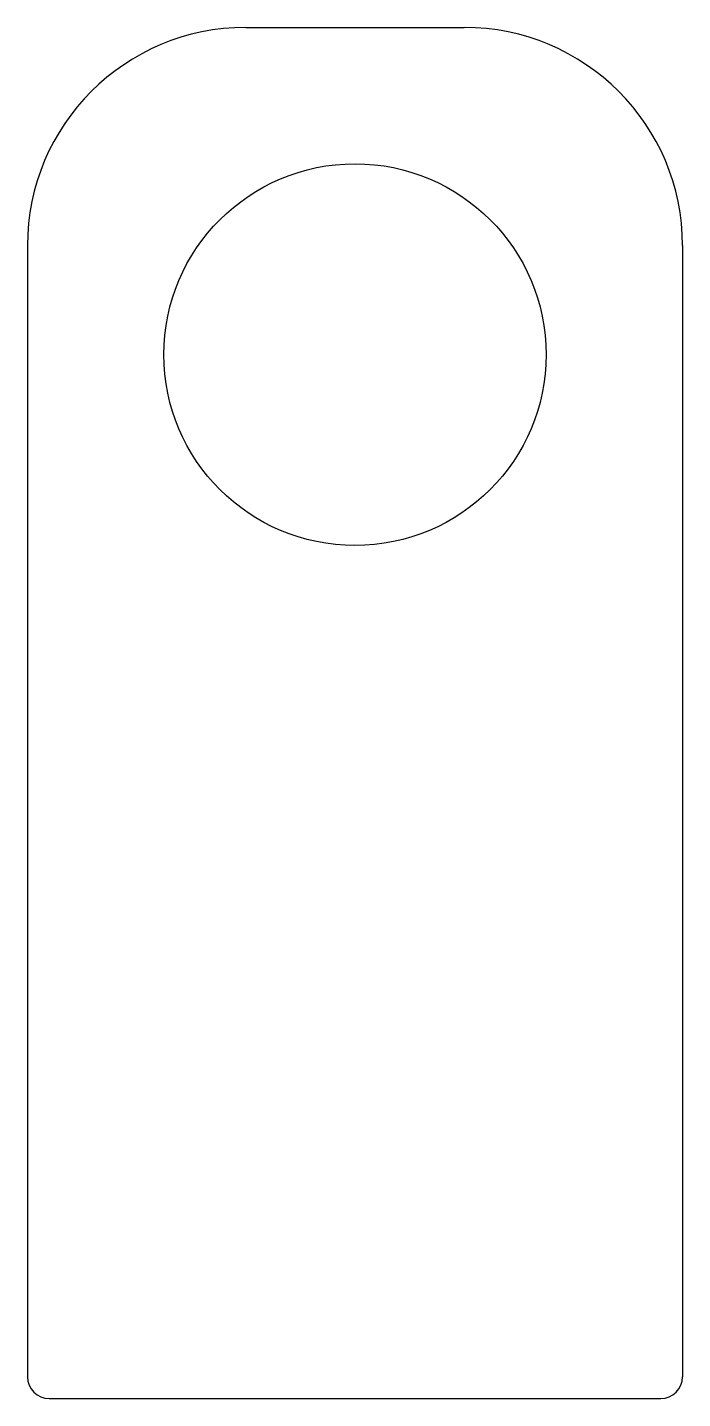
# Model space of a CAD drawing. Header units: millimetres. Extents: x -60 to 0, y -126 to 0.
import ezdxf

# ---------------------------------------------------------------- set-up
doc = ezdxf.new("R2010")
doc.units = ezdxf.units.MM
doc.linetypes.add('SLD-Katı', pattern=[0])

msp = doc.modelspace()

# ---------------------------------------------------------------- linework, layer by layer
at = {"color": 7, "linetype": 'SLD-Katı', "lineweight": 25}
for p, q in [((-40, 0), (-20, 0)), ((-60, -20), (-60, -123.71)), ((0, -20), (0, -123.71)), ((-58, -125.71), (-2, -125.71))]:
    msp.add_line(p, q, dxfattribs=at)
msp.add_circle((-30, -30), 17.5, dxfattribs=at)
for centre, radius, start, end in [((-40, -20), 20, 90, 180), ((-20, -20), 20, 0, 90), ((-58, -123.71), 2, 180, 270), ((-2, -123.71), 2, 270, 0)]:
    msp.add_arc(centre, radius, start, end, dxfattribs=at)

doc.saveas('drawing.dxf')
